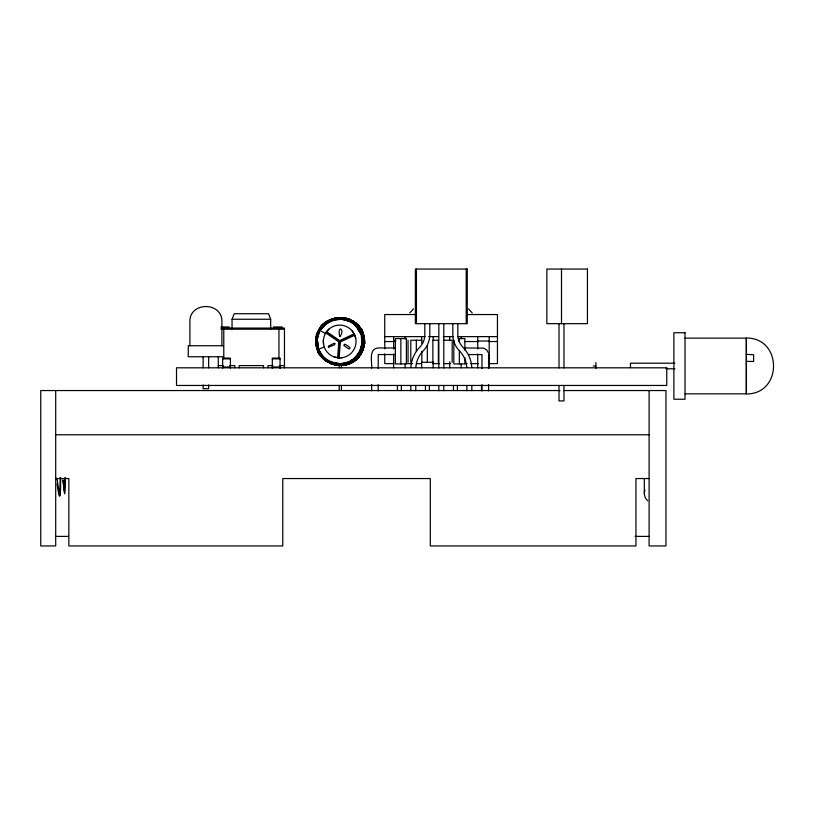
<?xml version="1.0" encoding="UTF-8"?>
<svg xmlns="http://www.w3.org/2000/svg" width="815" height="815" viewBox="0 0 815 815"><rect width="100%" height="100%" fill="white"/><g stroke="black" fill="none" stroke-linecap="round" stroke-linejoin="round"><path stroke-width="1.22" d="M316.831 339.631C314.386 338.826 319.786 340.466 317.921 346.721L317.3 345.642C312.471 322.302 347.088 308.824 358.692 329.831C370.142 346.67 350.898 370.193 332.062 362.93C313.49 357.164 312.002 328.659 329.861 320.988C344.806 313.296 364.132 326.581 362.308 343.288C358.325 377.977 306.939 364.234 319.001 332.958C313.836 336.901 322.74 323.178 324.187 323.382C328.995 319.276 337.013 316.536 342.636 318.176M342.463 365.263L353.048 361.829L358.916 356.98L357.785 356.98L359.986 353.954L361.116 353.954C350.858 372.363 319.123 367.127 316.281 345.835C311.738 304.627 375.032 312.593 361.687 350.623L362.807 350.623L364.549 343.37L361.921 343.258L361.371 336.289L361.992 337.359L361.921 343.258L360.291 350.053C363.673 347.047 360.607 353.924 359.262 354.973C355.248 361.402 348.127 365.212 340.599 365.324C361.819 366.587 373.311 336.463 356.216 323.382L354.444 322.995M64.966 477.763L64.538 493.615L63.183 480.106M65.343 477.763L64.721 493.778L62.806 480.127M60.249 477.427L59.689 495.764L56.928 478.181M60.636 477.437C60.595 486.759 60.656 510.526 57.101 483.713M318.573 350.623L317.646 350.623C316.261 354.393 335.383 368.319 331.094 362.145L337.889 363.775L337.797 365.263L342.667 365.263L331.766 363.785L326.265 360.984L321.579 356.95L322.475 356.98L325.114 359.629L324.187 359.629L327.212 361.829L328.343 361.829L327.324 361.106M352.111 330.859L354.454 334.445L338.877 341.872L325.806 332.897L326.163 332.225L326.652 331.664L339.723 340.65L338.378 357.836L334.191 356.95M361.687 350.623L363.419 343.37L362.838 335.943L363.969 335.943L364.549 343.37L362.757 350.623L363.133 345.733M337.634 357.683L338.877 341.872M338.378 357.836L339.122 357.795L340.364 341.994L326.163 332.225C322.944 337.023 322.455 343.309 324.869 348.555A16.381 16.381 0 0 0 349.166 354.841A16.381 16.381 0 0 0 351.143 329.82A16.381 16.381 0 0 0 326.153 332.225M409.782 312.879L413.48 308.834M317.381 333.61C321.813 320.692 337.512 314.57 349.91 319.48L341.536 317.748L341.404 319.225L334.435 319.775L335.505 319.154L341.404 319.225L348.199 320.865C342.881 315.191 363.205 327.182 349.859 319.48M362.818 348.178L362.614 350.623L364.356 343.37L363.765 335.943M647.742 500.807C644.716 498.23 643.544 493.809 644.899 490.08M338.969 364.825L335.026 364.682L331.471 363.521M364.499 339.631L363.908 335.943L364.549 343.37L363.368 343.37L362.838 347.068L363.969 347.068M327.976 360.556L326.774 360.24L322.659 356.012L319.001 350.053C317.687 357.428 313.958 334.069 317.646 332.388L318.573 332.388M317.3 345.642L316.281 345.835L315.955 339.641L316.495 335.943L317.422 335.943M328.486 347.251L328.425 346.069L333.967 343.4M363.368 343.37C362.512 351.082 358.172 358.488 351.306 362.298L358.712 356.98L360.913 353.954M363.653 336.024C357.805 316.77 367.096 344.501 364.366 343.36C363.48 353.262 356.084 362.237 346.283 364.366M315.955 339.641L317.646 332.388M362.807 350.623L364.509 343.37L364.183 337.166M320.916 328.628C317.85 324.176 332.163 320.346 320.916 328.628L320.601 329.831L325.134 324.513L331.094 320.865C329.769 321.752 328.618 319.49 330.544 319.48L331.674 319.48L329.566 320.794L331.674 319.48L330.564 320.04M354.81 357.907L358.376 354.382L358.692 353.18L354.403 358.783L350.562 361.004M316.984 339.723L319.001 332.958M360.291 350.053L362.308 343.288M348.514 319.735C352.457 319.022 358.569 325.246 361.116 329.056L359.986 329.056L357.744 326.061L358.916 326.031L362.807 332.388L361.687 332.388C357.887 323.147 354.005 325.185 360.291 332.958C360.872 327.681 363.439 337.868 363.419 339.631L364.549 339.631M232.051 329.066L232.051 319.256L234.18 313.734L268.553 313.734L270.672 319.256L270.672 329.066M341.679 365.324L347.21 364.448L350.47 361.982L349.859 363.521L352.651 361.137M357.907 357.143L356.919 359.007L349.716 363.521L350.389 361.982M358.376 354.382C361.891 356.654 349.788 362.318 348.789 363.521L349.91 363.521C356.42 360.729 360.75 355.248 363.082 349.39C359.965 359.252 349.248 366.129 338.724 365.263M361.687 332.388C359.558 328.486 355.839 321.069 351.316 322.455M354.78 359.527L353.048 361.829C354.698 360.546 356.074 357.754 352.783 359.578M354.678 359.639L352.386 362.298L354.749 360.79M326.652 331.664L329.015 329.046M340.069 336.31C345.305 329.535 337.298 324.034 339.57 336.045M355.004 359.476C370.876 346.966 361.707 318.736 341.505 317.942M327.131 321.915L322.475 326.031L321.538 326.031L319.348 329.056L320.275 329.056M361.177 331.736L362.757 332.388L361.055 329.056L357.958 326.774L358.916 326.031L354.27 321.905M360.352 329.576L362.757 332.388L358.916 326.031L357.877 326.774L360.913 329.056L362.614 332.388L360.24 329.576M321.68 356.858L322.659 356.012M358.6 326.306L356.939 324.502M329.617 321.069L331.471 319.48M329.739 321.069L331.613 319.48L328.139 321.181M349.716 363.521L352.538 361.137M325.256 323.382L327.335 321.915M344.144 345.489C344.613 346.059 350.949 351.275 349.9 347.638C349.431 347.068 343.105 341.862 344.154 345.489M348.789 363.521L355.106 359.588M354.973 359.965C348.137 365.202 338.582 366.893 330.544 363.521L331.674 363.521M330.544 319.48L324.217 323.423L327.212 321.181L328.343 321.181M349.91 363.521L356.267 359.629M324.89 324.217L331.094 320.865M337.868 364.162L348.199 362.145L354.403 358.783M329.454 320.621L331.674 319.48M346.467 364.02L344.47 365.049L342.249 364.672M339.723 340.65L354.036 333.824M340.364 341.994L354.678 335.169L354.454 334.445M348.199 362.145C352.131 362.074 347.353 364.376 346.161 364.682M324.37 347.047L317.32 349.604L318.247 349.604M343.991 364.886L349.829 362.838M349.9 362.97L343.39 365.049L334.099 364.682M349.431 362.023L343.146 363.572L343.961 364.743M361.992 337.359L363.042 337.166L363.419 343.37M335.23 318.329L342.667 317.748L335.322 318.115L335.505 319.154M334.099 318.329L337.797 317.748M335.026 318.329L338.928 317.748M339.122 357.795L342.636 357.612M337.797 365.069L346.355 364.682L338.928 365.212L336.514 364.651M416.404 314.549L384.741 314.549L384.741 348.902M467.056 314.549L497.445 314.549L497.445 363.612L488.582 363.612M232.051 319.256L270.672 319.256M324.187 323.382L325.114 323.382M221.059 326.978L229.3 326.978M273.433 326.978L282.265 326.978M221.018 328.078L284.466 328.078L284.466 367.81M221.018 329.189L284.466 329.189M384.741 336.626L425.114 336.626M428.558 336.626L438.246 336.626M443.34 336.626L453.14 336.626M457.735 336.626L497.445 336.626M685.038 338.144L746.285 338.144L746.285 393.839L685.038 393.839M443.401 340.222L452.172 340.222L452.172 362.288M393.645 341.037L395.947 341.037M477.733 341.037L489.204 341.037M384.741 341.546L393.604 341.546M464.519 341.546L478.456 341.546M488.582 341.546L497.445 341.546M316.831 343.37L315.904 343.37L316.495 347.068L317.422 347.068M223.534 345.733L188.255 345.733L188.255 356.766L223.534 356.766M464.866 347.944L483.682 348.137L486.667 349.859L488.389 352.844M395.346 347.974L378.028 347.974C368.309 348.952 372.211 362.054 371.65 368.186M320.275 353.954L319.348 353.954C319.847 356.42 329.932 364.641 325.134 358.498M395.346 354.535L378.252 354.566L378.221 368.492M468.482 354.566L481.747 354.566M222.668 358.875L230.411 358.875M272.322 358.875L280.054 358.875M674.871 363.205L630.484 363.205L630.484 367.657M393.604 363.612L384.741 363.612L384.741 353.802M406.267 363.612L412.604 363.612M416.404 363.612L421.467 363.612M432.867 363.612L439.193 363.612M444.257 363.612L450.593 363.612M464.519 363.612L467.056 363.612M470.856 363.612L478.456 363.612M218.267 365.599L223.351 365.599M229.718 365.599L234.812 365.599L234.812 367.81M273.005 365.599L267.921 365.599L267.921 367.81M279.372 365.599L284.466 365.599M593.249 365.986L595.908 365.986M222.668 367.005L230.411 367.005M272.322 367.005L280.054 367.005M665.998 368.777L674.871 368.777M559.966 390.548L40.75 390.548L40.75 545.948L55.695 545.948L55.695 390.548M563.786 390.548L665.957 390.548L665.957 545.948L649.107 545.948L649.107 390.548M55.695 434.772L649.107 434.772M55.695 478.548L68.847 478.548L68.847 545.948L282.774 545.948L282.774 478.548L430.3 478.548L430.3 545.948L635.955 545.948L635.955 478.548L649.107 478.548M55.695 536.392L68.429 536.392M635.099 536.392L649.107 536.392M340.527 363.826L331.094 362.145M746.408 354.342L753.61 354.739L753.61 361.503L746.408 361.351L746.408 393.94C782.563 394.266 782.563 337.716 746.408 338.052L746.408 360.933M363.826 343.319L364.509 343.37L363.897 340.976M340.069 336.31L339.56 336.045M334.333 343.329L334.853 343.584M348.789 319.48L341.526 317.799L346.355 318.329L342.463 317.748L340.079 318.329L342.606 317.748L349.91 319.48L346.161 318.329M342.667 317.799L349.91 319.48M330.544 363.521C336.351 365.456 346.874 366.505 350.745 362.349M336.452 364.682L338.928 365.263M341.434 318.848L348.199 320.865M348.688 319.225L354.189 322.027M328.476 347.251L334.608 344.745L334.843 343.584M325.46 333.559L318.92 329.881M353.048 321.181L356.267 323.382L355.146 323.382L352.121 321.181L353.241 321.181L355.136 322.801M326.122 360.362L328.343 361.829M357.021 324.411L358.916 326.031M353.129 321.905L357.785 326.031M356.074 323.382L360.913 329.056M322.618 356.98L324.38 358.743M468.513 308.905L472.201 312.889M356.634 326.988L352.518 322.771L354.158 324.513M355.798 359.058L356.247 359.588M358.773 326.153L362.135 331.328M359.262 327.335L361.921 331.43M359.018 327.518L360.994 330.554M317.646 350.623L321.579 356.95M356.929 326.744L360.291 332.958M319.001 350.053L322.363 356.267M355.839 359.007L356.074 359.629M362.298 332.591L363.429 336.075M354.678 335.169L355.768 338.52M318.329 351.683L316.424 345.815L316.098 339.651M363.785 340.976L364.356 343.37M363.877 338.459L364.132 343.339M323.321 340.222L323.545 344.49M644.319 479.179L644.319 493.381M595.908 362.492L595.908 368.39M563.98 323.667L563.98 367.983M563.98 385.638L563.98 400.909L559.019 400.909L559.019 385.638M561.504 269.052L561.504 323.667M559.019 323.667L559.019 367.983M489.204 336.626L489.204 367.81M488.582 354.352L488.582 368.186M488.582 384.548L488.582 390.843M481.971 354.78L481.971 368.492M481.971 384.7L481.971 390.935M481.502 385.454L481.502 390.507M477.733 336.626L477.733 349.024M477.733 354.026L477.733 367.81M471.824 385.638L471.824 390.721M466.863 385.668L466.863 390.752M466.221 269.052L466.221 323.667M464.866 350.155L464.866 338.561L459.344 338.561L459.344 342.28M464.866 357.602L464.866 363.938L453.833 363.938L453.833 340.262M461.178 336.626L461.178 338.826M461.178 364.05L461.178 367.81M459.344 351.255L459.344 363.938M457.816 323.667L457.857 335.912A18.083 18.083 0 0 0 462.472 346.813L463.521 347.903A31.347 31.347 0 0 1 471.763 367.219M457.409 385.454L457.409 390.507M453.476 385.454L453.476 390.507M452.845 323.667L452.845 334.7A23.054 23.054 0 0 0 459.854 351.255A26.396 26.396 0 0 1 466.812 367.524M449.707 336.626L449.707 340.548M449.707 361.717L449.707 367.81M443.798 323.667L443.798 367.983M443.798 385.709L443.798 390.782M438.837 323.667L438.837 367.983M438.837 385.709L438.837 390.782M438.378 362.288L438.378 340.222L432.867 340.222L432.867 362.288L421.834 362.288L421.834 351.255M433.152 336.626L433.152 340.548M433.152 361.717L433.152 367.81M429.79 323.667L429.79 334.7A23.054 23.054 0 0 1 422.781 351.255A26.396 26.396 0 0 0 415.823 367.524M429.373 385.454L429.373 390.507M427.345 345.733L427.345 362.288M425.45 385.454L425.45 390.507M424.819 323.667L424.778 335.912A18.083 18.083 0 0 1 420.163 346.813L419.114 347.903A31.347 31.347 0 0 0 410.872 367.219M421.834 343.451L421.834 340.222L410.801 340.222L410.801 362.288M421.671 336.626L421.671 340.548M421.671 361.717L421.671 367.81M416.414 269.052L416.414 323.667M416.312 340.222L416.312 351.255M415.772 385.668L415.772 390.752M410.811 385.638L410.811 390.721M408.04 340.222L408.04 362.288M405.126 336.626L405.126 338.826M405.126 364.05L405.126 367.81M401.347 385.454L401.347 390.507M400.868 338.561L400.868 363.938M397.425 385.454L397.425 390.507M393.645 336.626L393.645 349.024M393.645 354.026L393.645 367.81M378.221 384.7L378.221 390.935M371.65 384.548L371.65 390.843M341.414 364.101L341.414 367.86M341.414 385.383L341.414 390.385M339.203 364.101L339.203 367.86M339.203 385.383L339.203 390.385M280.054 368.37L280.054 358.101L272.322 358.101L272.322 368.37M278.954 328.078L278.954 358.06M263.5 367.81L263.5 365.599L239.223 365.599L239.223 367.81M230.411 368.37L230.411 358.101L222.668 358.101L222.668 368.37M223.779 328.078L223.779 358.06M221.894 345.733L221.894 322.017C222.831 301.397 188.958 301.397 189.895 322.017L189.895 345.733M218.267 356.807L218.267 367.81M208.65 356.766L208.65 367.83M208.65 384.965L208.65 388.714L203.139 388.714L203.139 384.965M203.139 356.766L203.139 367.83M317.595 333.692C307.163 362.227 351.856 378.058 361.707 349.319C372.139 320.784 327.447 304.953 317.595 333.692M317.891 333.793C307.591 361.952 351.693 377.569 361.412 349.207C371.711 321.059 327.599 305.431 317.891 333.793M467.25 269.052L415.385 269.052L415.385 323.667L467.25 323.667L467.25 269.052M587.432 269.052L546.865 269.052L546.865 323.667L587.432 323.667L587.432 269.052M685.018 332.744L673.883 332.744L673.883 399.238L685.018 399.238L685.018 332.744M406.379 338.561L395.346 338.561L395.346 363.938L406.379 363.938L406.379 338.561M666.762 367.81L176.519 367.81L176.519 385.454L666.762 385.454L666.762 367.81"/></g></svg>
